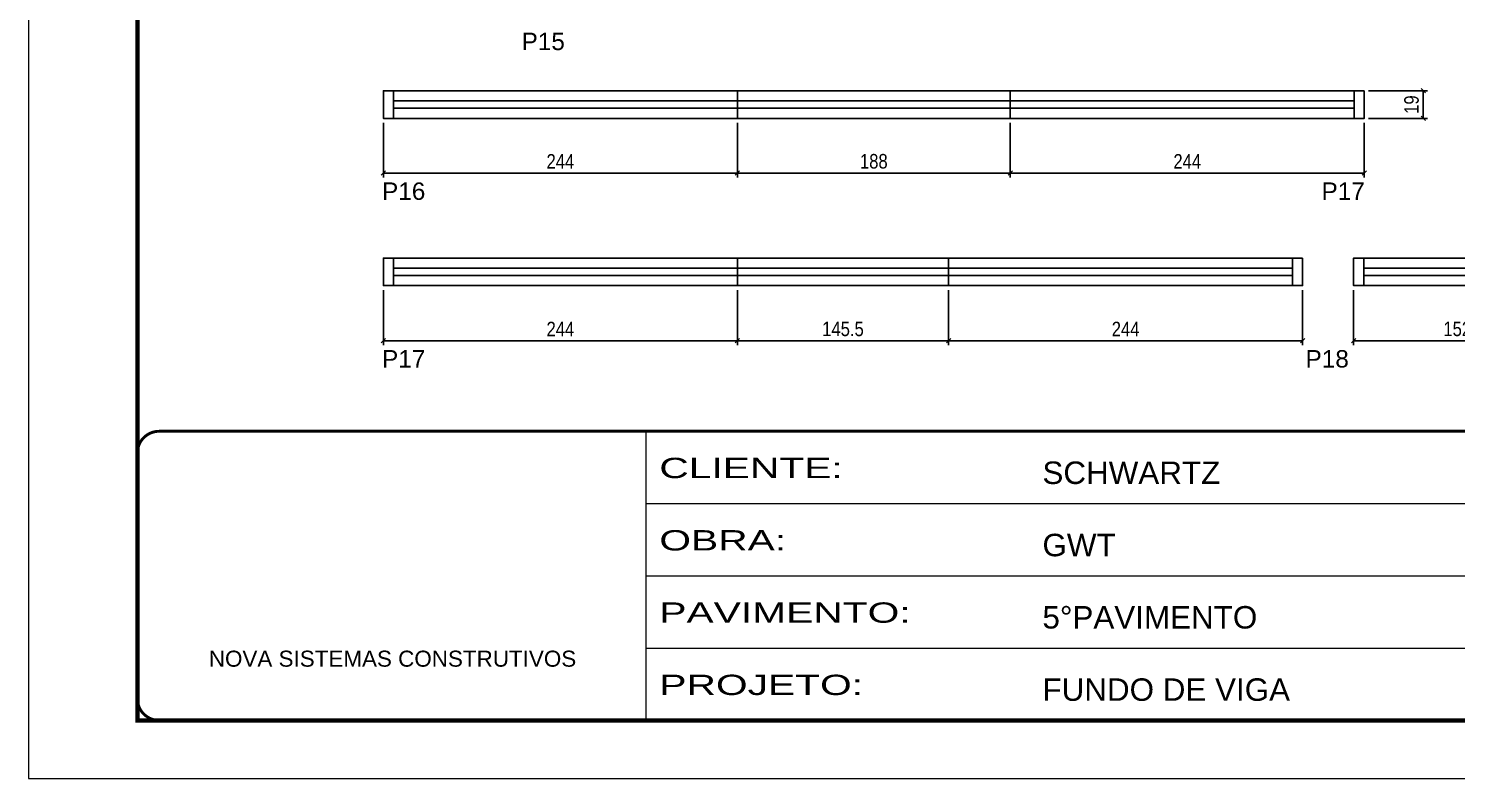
# Model space of a CAD drawing. Extents: x 3245 to 12416, y 917 to 10295.
# Drawn here: x 6429 to 7413, y 7809 to 8325 of the extents above; entities that cross this region are included whole.
import ezdxf

# ---------------------------------------------------------------- set-up
doc = ezdxf.new("R2010")
doc.units = 0
doc.linetypes.add('CONTINUO', pattern=[0])
doc.linetypes.add('DASHED', pattern=[0.75, 0.5, -0.25])
for name, color, linetype in [('5', 5, 'Continuous'), ('COTA', 241, 'Continuous'), ('Painéis', 200, 'Continuous'), ('SARR_2.2x7', 40, 'Continuous')]:
    doc.layers.add(name, color=color, linetype=linetype)
doc.layers.add('Folhas', color=255, linetype='Continuous', lineweight=9)
doc.layers.add('SARRAFO DE PRESSAO', color=251, linetype='DASHED', lineweight=9)
doc.styles.add('ARIAL', font='arial.ttf')
doc.styles.add('COTA TECNICA-50', font='techl___.ttf', dxfattribs={"height": 10})
doc.styles.get("Standard").update_dxf_attribs({"font": 'arial.ttf'})
doc.styles.add('Tecnologia', font='')
doc.styles.get('Tecnologia').set_extended_font_data('Forgotten Futurist')
doc.dimstyles.new('COTA PAINEL-50', dxfattribs={"dimtxt": 10, "dimasz": 3, "dimexe": 3, "dimexo": 3, "dimgap": 3, "dimtad": 1, "dimdec": 1, "dimzin": 12, "dimdsep": 46, "dimtxsty": 'COTA TECNICA-50', "dimblk1": 'OBLIQUE', "dimblk2": 'OBLIQUE', "dimsah": 1, "dimcen": 0.9, "dimclrd": 4, "dimclre": 4, "dimclrt": 240, "dimadec": 1, "dimazin": 3, "dimtfac": 1, "dimtdec": 1, "dimtmove": 0, "dimatfit": 3, "dimfxl": 1, "dimtolj": 1, "dimtzin": 12, "dimarcsym": 0})

# ---------------------------------------------------------------- blocks, each defined once
blk = doc.blocks.new('9999999999')
at = {"color": 30, "linetype": 'CONTINUO'}
for p, q in [((98564.56, 34230.21), (98564.56, 34429.45)), ((98564.56, 34379.64), (99583.98, 34379.64)), ((98564.56, 34329.83), (99487.98, 34329.83)), ((98564.56, 34280.02), (99487.98, 34280.02))]:
    blk.add_line(p, q, dxfattribs=at)
at = {"color": 30, "linetype": 'CONTINUO', "const_width": 2}
blk.add_lwpolyline([(99583.98, 34230.21), (99583.98, 34414.45, 0.414214), (99568.98, 34429.45), (98228.98, 34429.45, 0.414214), (98213.98, 34414.45), (98213.98, 34245.21, 0.414214), (98228.98, 34230.21), (99583.98, 34230.21)], format="xyb", dxfattribs=at)
at = {"layer": 'Folhas'}
blk.add_lwpolyline([(98138.98, 34190.21), (99623.98, 34190.21), (99623.98, 35240.21), (98138.98, 35240.21)], close=True, dxfattribs=at)
at = {"layer": 'Folhas', "color": 30, "const_width": 3}
blk.add_lwpolyline([(98213.98, 34230.21), (99583.98, 34230.21), (99583.98, 35200.21), (98213.98, 35200.21)], close=True, dxfattribs=at)
at = {"color": 7, "linetype": 'Continuous', "ltscale": 5, "style": 'ARIAL'}
for s, height, p in [('SCHWARTZ', 15.483, (98837.68, 34393.13)), ('GWT', 15.483, (98837.68, 34343.32)), ('5°PAVIMENTO', 15.4829, (98837.68, 34293.51)), ('NOVA SISTEMAS CONSTRUTIVOS', 11.0592, (98263.19, 34267.21)), ('FUNDO DE VIGA', 15.4829, (98837.68, 34243.7))]:
    blk.add_text(s, height=height, dxfattribs=at).set_placement(p)
at = {"layer": 'Folhas', "color": 7, "style": 'Tecnologia', "width": 1.5}
for s, p in [('CLIENTE:', (98573.65, 34397.17)), ('OBRA:', (98573.65, 34347.31)), ('PAVIMENTO:', (98573.65, 34297.5)), ('PROJETO:', (98573.65, 34247.69))]:
    blk.add_text(s, height=14, dxfattribs=at).set_placement(p)
blk = doc.blocks.new('_Oblique')
at = {"color": 0, "linetype": 'ByBlock', "lineweight": -2}
blk.add_line((-0.5, -0.5), (0.5, 0.5), dxfattribs=at)
blk = doc.blocks.new('*D40')
at = {"layer": 'COTA', "color": 4, "linetype": 'ByBlock', "lineweight": -2, "transparency": 16777216}
for p, q in [((6673.34, 8260.58), (6673.34, 8222.86)), ((6917.34, 8260.58), (6917.34, 8222.86)), ((6917.34, 8225.86), (6673.34, 8225.86))]:
    blk.add_line(p, q, dxfattribs=at)
at = {"layer": 'Defpoints', "color": 0, "linetype": 'ByBlock', "transparency": 16777216}
for p in [(6673.34, 8263.58), (6917.34, 8263.58), (6673.34, 8225.86)]:
    blk.add_point(p, dxfattribs=at)
at = {"layer": 'COTA', "color": 4, "linetype": 'ByBlock', "lineweight": -2, "transparency": 16777216, "xscale": 3, "yscale": 3, "zscale": 3, "rotation": 180}
blk.add_blockref('_Oblique', (6673.34, 8225.86), dxfattribs=at)
at = {"layer": 'COTA', "color": 4, "linetype": 'ByBlock', "lineweight": -2, "transparency": 16777216, "xscale": 3, "yscale": 3, "zscale": 3}
blk.add_blockref('_Oblique', (6917.34, 8225.86), dxfattribs=at)
at = {"layer": 'COTA', "color": 240, "linetype": 'ByBlock', "transparency": 16777216, "insert": (6795.34, 8233.93), "char_height": 10, "attachment_point": 5, "style": 'COTA TECNICA-50'}
blk.add_mtext('\\A1;244', dxfattribs=at)
blk = doc.blocks.new('*D41')
at = {"layer": 'COTA', "color": 4, "linetype": 'ByBlock', "lineweight": -2, "transparency": 16777216}
for p, q in [((6917.34, 8260.58), (6917.34, 8222.86)), ((7105.34, 8260.58), (7105.34, 8222.86)), ((6917.34, 8225.86), (7105.34, 8225.86))]:
    blk.add_line(p, q, dxfattribs=at)
at = {"layer": 'Defpoints', "color": 0, "linetype": 'ByBlock', "transparency": 16777216}
for p in [(6917.34, 8263.58), (7105.34, 8263.58), (7105.34, 8225.86)]:
    blk.add_point(p, dxfattribs=at)
at = {"layer": 'COTA', "color": 4, "linetype": 'ByBlock', "lineweight": -2, "transparency": 16777216, "xscale": 3, "yscale": 3, "zscale": 3, "rotation": 180}
blk.add_blockref('_Oblique', (6917.34, 8225.86), dxfattribs=at)
at = {"layer": 'COTA', "color": 4, "linetype": 'ByBlock', "lineweight": -2, "transparency": 16777216, "xscale": 3, "yscale": 3, "zscale": 3}
blk.add_blockref('_Oblique', (7105.34, 8225.86), dxfattribs=at)
at = {"layer": 'COTA', "color": 240, "linetype": 'ByBlock', "transparency": 16777216, "insert": (7011.34, 8233.96), "char_height": 10, "attachment_point": 5, "style": 'COTA TECNICA-50'}
blk.add_mtext('\\A1;188', dxfattribs=at)
blk = doc.blocks.new('*D42')
at = {"layer": 'COTA', "color": 4, "linetype": 'ByBlock', "lineweight": -2, "transparency": 16777216}
for p, q in [((7105.34, 8260.58), (7105.34, 8222.86)), ((7349.34, 8260.58), (7349.34, 8222.86)), ((7105.34, 8225.86), (7349.34, 8225.86))]:
    blk.add_line(p, q, dxfattribs=at)
at = {"layer": 'Defpoints', "color": 0, "linetype": 'ByBlock', "transparency": 16777216}
for p in [(7105.34, 8263.58), (7349.34, 8263.58), (7349.34, 8225.86)]:
    blk.add_point(p, dxfattribs=at)
at = {"layer": 'COTA', "color": 4, "linetype": 'ByBlock', "lineweight": -2, "transparency": 16777216, "xscale": 3, "yscale": 3, "zscale": 3, "rotation": 180}
blk.add_blockref('_Oblique', (7105.34, 8225.86), dxfattribs=at)
at = {"layer": 'COTA', "color": 4, "linetype": 'ByBlock', "lineweight": -2, "transparency": 16777216, "xscale": 3, "yscale": 3, "zscale": 3}
blk.add_blockref('_Oblique', (7349.34, 8225.86), dxfattribs=at)
at = {"layer": 'COTA', "color": 240, "linetype": 'ByBlock', "transparency": 16777216, "insert": (7227.34, 8233.93), "char_height": 10, "attachment_point": 5, "style": 'COTA TECNICA-50'}
blk.add_mtext('\\A1;244', dxfattribs=at)
blk = doc.blocks.new('*D43')
at = {"layer": 'COTA', "color": 4, "linetype": 'ByBlock', "lineweight": -2, "transparency": 16777216}
for p, q in [((7352.34, 8282.58), (7393, 8282.58)), ((7390, 8282.58), (7390, 8263.58)), ((7352.34, 8263.58), (7393, 8263.58))]:
    blk.add_line(p, q, dxfattribs=at)
at = {"layer": 'Defpoints', "color": 0, "linetype": 'ByBlock', "transparency": 16777216}
for p in [(7349.34, 8282.58), (7349.34, 8263.58), (7390, 8263.58)]:
    blk.add_point(p, dxfattribs=at)
at = {"layer": 'COTA', "color": 4, "linetype": 'ByBlock', "lineweight": -2, "transparency": 16777216, "xscale": 3, "yscale": 3, "zscale": 3}
for p, rotation in [((7390, 8282.58), 90), ((7390, 8263.58), 270)]:
    blk.add_blockref('_Oblique', p, dxfattribs=dict(at, rotation=rotation))
at = {"layer": 'COTA', "color": 240, "linetype": 'ByBlock', "transparency": 16777216, "insert": (7381.91, 8273.08), "char_height": 10, "attachment_point": 5, "rotation": 90, "style": 'COTA TECNICA-50'}
blk.add_mtext('\\A1;19', dxfattribs=at)
blk = doc.blocks.new('*D44')
at = {"layer": 'COTA', "color": 4, "linetype": 'ByBlock', "lineweight": -2, "transparency": 16777216}
for p, q in [((6673.34, 8145.3), (6673.34, 8107.33)), ((6917.34, 8145.3), (6917.34, 8107.33)), ((6917.34, 8110.33), (6673.34, 8110.33))]:
    blk.add_line(p, q, dxfattribs=at)
at = {"layer": 'Defpoints', "color": 0, "linetype": 'ByBlock', "transparency": 16777216}
for p in [(6673.34, 8148.3), (6917.34, 8148.3), (6673.34, 8110.33)]:
    blk.add_point(p, dxfattribs=at)
at = {"layer": 'COTA', "color": 4, "linetype": 'ByBlock', "lineweight": -2, "transparency": 16777216, "xscale": 3, "yscale": 3, "zscale": 3, "rotation": 180}
blk.add_blockref('_Oblique', (6673.34, 8110.33), dxfattribs=at)
at = {"layer": 'COTA', "color": 4, "linetype": 'ByBlock', "lineweight": -2, "transparency": 16777216, "xscale": 3, "yscale": 3, "zscale": 3}
blk.add_blockref('_Oblique', (6917.34, 8110.33), dxfattribs=at)
at = {"layer": 'COTA', "color": 240, "linetype": 'ByBlock', "transparency": 16777216, "insert": (6795.34, 8118.41), "char_height": 10, "attachment_point": 5, "style": 'COTA TECNICA-50'}
blk.add_mtext('\\A1;244', dxfattribs=at)
blk = doc.blocks.new('*D45')
at = {"layer": 'COTA', "color": 4, "linetype": 'ByBlock', "lineweight": -2, "transparency": 16777216}
for p, q in [((6917.34, 8145.3), (6917.34, 8107.33)), ((7062.84, 8145.3), (7062.84, 8107.33)), ((6917.34, 8110.33), (7062.84, 8110.33))]:
    blk.add_line(p, q, dxfattribs=at)
at = {"layer": 'Defpoints', "color": 0, "linetype": 'ByBlock', "transparency": 16777216}
for p in [(6917.34, 8148.3), (7062.84, 8148.3), (7062.84, 8110.33)]:
    blk.add_point(p, dxfattribs=at)
at = {"layer": 'COTA', "color": 4, "linetype": 'ByBlock', "lineweight": -2, "transparency": 16777216, "xscale": 3, "yscale": 3, "zscale": 3, "rotation": 180}
blk.add_blockref('_Oblique', (6917.34, 8110.33), dxfattribs=at)
at = {"layer": 'COTA', "color": 4, "linetype": 'ByBlock', "lineweight": -2, "transparency": 16777216, "xscale": 3, "yscale": 3, "zscale": 3}
blk.add_blockref('_Oblique', (7062.84, 8110.33), dxfattribs=at)
at = {"layer": 'COTA', "color": 240, "linetype": 'ByBlock', "transparency": 16777216, "insert": (6990.09, 8118.44), "char_height": 10, "attachment_point": 5, "style": 'COTA TECNICA-50'}
blk.add_mtext('\\A1;145.5', dxfattribs=at)
blk = doc.blocks.new('*D46')
at = {"layer": 'COTA', "color": 4, "linetype": 'ByBlock', "lineweight": -2, "transparency": 16777216}
for p, q in [((7062.84, 8145.3), (7062.84, 8107.33)), ((7306.84, 8145.3), (7306.84, 8107.33)), ((7062.84, 8110.33), (7306.84, 8110.33))]:
    blk.add_line(p, q, dxfattribs=at)
at = {"layer": 'Defpoints', "color": 0, "linetype": 'ByBlock', "transparency": 16777216}
for p in [(7062.84, 8148.3), (7306.84, 8148.3), (7306.84, 8110.33)]:
    blk.add_point(p, dxfattribs=at)
at = {"layer": 'COTA', "color": 4, "linetype": 'ByBlock', "lineweight": -2, "transparency": 16777216, "xscale": 3, "yscale": 3, "zscale": 3, "rotation": 180}
blk.add_blockref('_Oblique', (7062.84, 8110.33), dxfattribs=at)
at = {"layer": 'COTA', "color": 4, "linetype": 'ByBlock', "lineweight": -2, "transparency": 16777216, "xscale": 3, "yscale": 3, "zscale": 3}
blk.add_blockref('_Oblique', (7306.84, 8110.33), dxfattribs=at)
at = {"layer": 'COTA', "color": 240, "linetype": 'ByBlock', "transparency": 16777216, "insert": (7184.84, 8118.41), "char_height": 10, "attachment_point": 5, "style": 'COTA TECNICA-50'}
blk.add_mtext('\\A1;244', dxfattribs=at)
blk = doc.blocks.new('*D47')
at = {"layer": 'COTA', "color": 4, "linetype": 'ByBlock', "lineweight": -2, "transparency": 16777216}
for p, q in [((7341.92, 8145.3), (7341.92, 8107.33)), ((7494.41, 8145.3), (7494.41, 8107.33)), ((7341.92, 8110.33), (7494.41, 8110.33))]:
    blk.add_line(p, q, dxfattribs=at)
at = {"layer": 'Defpoints', "color": 0, "linetype": 'ByBlock', "transparency": 16777216}
for p in [(7341.92, 8148.3), (7494.41, 8148.3), (7494.41, 8110.33)]:
    blk.add_point(p, dxfattribs=at)
at = {"layer": 'COTA', "color": 4, "linetype": 'ByBlock', "lineweight": -2, "transparency": 16777216, "xscale": 3, "yscale": 3, "zscale": 3, "rotation": 180}
blk.add_blockref('_Oblique', (7341.92, 8110.33), dxfattribs=at)
at = {"layer": 'COTA', "color": 4, "linetype": 'ByBlock', "lineweight": -2, "transparency": 16777216, "xscale": 3, "yscale": 3, "zscale": 3}
blk.add_blockref('_Oblique', (7494.41, 8110.33), dxfattribs=at)
at = {"layer": 'COTA', "color": 240, "linetype": 'ByBlock', "transparency": 16777216, "insert": (7418.16, 8118.44), "char_height": 10, "attachment_point": 5, "style": 'COTA TECNICA-50'}
blk.add_mtext('\\A1;152.5', dxfattribs=at)

msp = doc.modelspace()

# ---------------------------------------------------------------- linework, layer by layer
at = {"layer": 'Painéis', "linetype": 'Continuous'}
for p, q in [((6917.34, 8282.58), (6917.34, 8263.58)), ((7105.34, 8282.58), (7105.34, 8263.58)), ((6917.34, 8167.3), (6917.34, 8148.3)), ((7062.84, 8167.3), (7062.84, 8148.3))]:
    msp.add_line(p, q, dxfattribs=at)
for points in [[(7349.34, 8282.58), (6673.34, 8282.58), (6673.34, 8263.58), (7349.34, 8263.58)], [(7306.84, 8167.3), (6673.34, 8167.3), (6673.34, 8148.3), (7306.84, 8148.3)], [(7605.41, 8148.3), (7341.92, 8148.3), (7341.91, 8167.3), (7605.41, 8167.3)]]:
    msp.add_lwpolyline(points, close=True, dxfattribs=at)
at = {"layer": 'SARR_2.2x7', "linetype": 'Continuous'}
for p, q in [((6680.34, 8282.58), (6680.34, 8263.58)), ((6680.34, 8275.58), (6917.34, 8275.58)), ((6917.34, 8275.58), (7105.34, 8275.58)), ((7105.34, 8275.58), (7342.34, 8275.58)), ((7342.34, 8282.58), (7342.34, 8263.58)), ((6917.34, 8270.58), (6680.34, 8270.58)), ((7105.34, 8270.58), (6917.34, 8270.58)), ((7342.34, 8270.58), (7105.34, 8270.58)), ((6680.34, 8167.3), (6680.34, 8148.3)), ((7299.84, 8167.3), (7299.84, 8148.3)), ((7348.93, 8148.3), (7348.91, 8167.3)), ((6680.34, 8160.3), (6917.34, 8160.3)), ((6917.34, 8160.3), (7062.84, 8160.3)), ((7062.84, 8160.3), (7299.84, 8160.3)), ((7348.92, 8160.3), (7487.41, 8160.3)), ((6917.34, 8155.3), (6680.34, 8155.3)), ((7062.84, 8155.3), (6917.34, 8155.3)), ((7299.84, 8155.3), (7062.84, 8155.3)), ((7487.41, 8155.3), (7348.92, 8155.3))]:
    msp.add_line(p, q, dxfattribs=at)

# ---------------------------------------------------------------- block references
at = {"layer": 'SARRAFO DE PRESSAO', "color": 6, "linetype": 'ByBlock'}
msp.add_blockref('9999999999', (-91710.13, -26381.5), dxfattribs=at)

# ---------------------------------------------------------------- texts
at = {"layer": '5', "linetype": 'Continuous'}
for s, rotation, p in [('P15', 0.00004, (6768.61, 8310.62)), ('P16', 0.00004, (6672.44, 8207.42)), ('P17', 0.00004, (7319.86, 8207.42)), ('P17', 359.99996, (6672.46, 8091.89)), ('P18', 359.99996, (7308.87, 8091.89))]:
    msp.add_text(s, height=12, rotation=rotation, dxfattribs=at).set_placement(p)

# ---------------------------------------------------------------- dimensions: what is measured, and where the dimension line sits
at = {"layer": 'COTA', "linetype": 'ByBlock'}
for base, p1, p2, angle, picture, middle in [((7390, 8263.58), (7349.34, 8282.58), (7349.34, 8263.58), 90, '*D43', (7381.91, 8273.08)), ((6673.34, 8225.86), (6917.34, 8263.58), (6673.34, 8263.58), 180, '*D40', (6795.34, 8233.93)), ((6673.34, 8110.33), (6917.34, 8148.3), (6673.34, 8148.3), 180, '*D44', (6795.34, 8118.41))]:
    dim = msp.add_linear_dim(base=base, p1=p1, p2=p2, angle=angle, dimstyle='COTA PAINEL-50', override={"dimarcsym": 1}, dxfattribs=at)
    dim.commit()
    dim.dimension.update_dxf_attribs({"geometry": picture, "text_midpoint": middle})
for base, p1, p2, override, picture, middle in [((7105.34, 8225.86), (6917.34, 8263.58), (7105.34, 8263.58), {"dimarcsym": 1}, '*D41', (7011.34, 8233.96)), ((7349.34, 8225.86), (7105.34, 8263.58), (7349.34, 8263.58), {"dimtmove": 1, "dimarcsym": 1}, '*D42', (7227.34, 8233.93)), ((7062.84, 8110.33), (6917.34, 8148.3), (7062.84, 8148.3), {"dimarcsym": 1}, '*D45', (6990.09, 8118.44)), ((7306.84, 8110.33), (7062.84, 8148.3), (7306.84, 8148.3), {"dimtmove": 1, "dimarcsym": 1}, '*D46', (7184.84, 8118.41)), ((7494.41, 8110.33), (7341.92, 8148.3), (7494.41, 8148.3), {"dimarcsym": 1}, '*D47', (7418.16, 8118.44))]:
    dim = msp.add_linear_dim(base=base, p1=p1, p2=p2, dimstyle='COTA PAINEL-50', override=override, dxfattribs=at)
    dim.commit()
    dim.dimension.update_dxf_attribs({"geometry": picture, "text_midpoint": middle})

doc.saveas('drawing.dxf')
